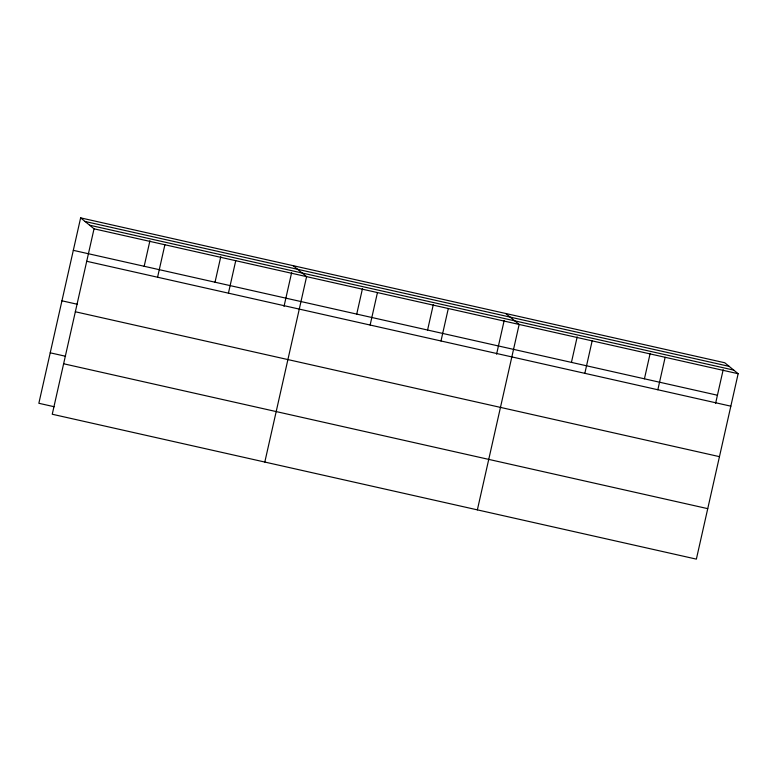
<?xml version="1.0" encoding="UTF-8"?>
<svg xmlns="http://www.w3.org/2000/svg" width="777" height="777" viewBox="0 0 777 777"><rect width="100%" height="100%" fill="white"/><g stroke="black" fill="none" stroke-linecap="round" stroke-linejoin="round"><path stroke-width="1.17" d="M80.633 217.871L94.036 228.817L52.253 414.238L696.367 559.129L738.15 373.718L724.747 362.762L80.633 217.871L38.85 403.282L54.205 406.74M144.172 266.278L149.922 240.763M157.576 277.224L164.889 244.755M215.025 282.216L220.775 256.701M228.428 293.162L235.742 260.703M284.023 306.371L291.628 272.64M264.811 462.053L306.594 276.641L293.191 265.685M356.73 314.093L362.48 288.578M370.134 325.039L377.447 292.579M427.583 330.031L433.333 304.516M440.986 340.977L448.3 308.518M496.581 354.186L504.186 320.454M477.369 509.867L519.153 324.456L505.749 313.5M571.435 362.383L577.185 336.878M584.838 373.339L592.152 340.87M644.434 378.807L650.184 353.302M657.837 389.763L665.151 357.294M715.578 403.448L723.183 369.716M85.052 221.484L729.176 366.375M89.617 225.204L733.731 370.105M94.036 228.817L738.15 373.718M73.32 250.34L717.433 395.231M86.723 261.286L730.836 406.177M61.946 300.806L77.292 304.263M75.34 311.762L719.463 456.653M50.223 352.816L65.579 356.264M63.627 363.762L707.74 508.653"/></g></svg>
